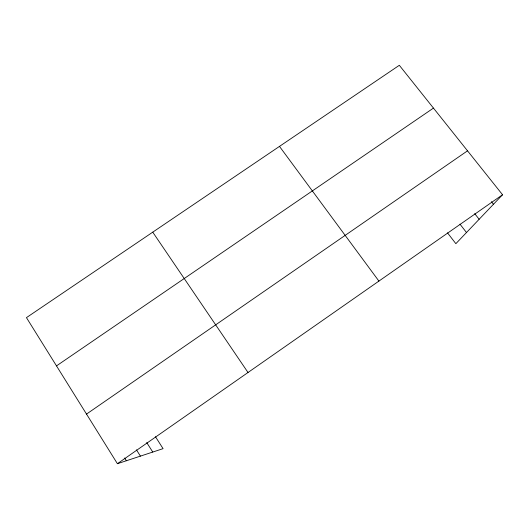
<?xml version="1.0" encoding="UTF-8"?>
<svg xmlns="http://www.w3.org/2000/svg" width="529" height="529" viewBox="0 0 529 529"><rect width="100%" height="100%" fill="white"/><g stroke="black" fill="none" stroke-linecap="round" stroke-linejoin="round"><path stroke-width="0.79" d="M155.46 436.723L163.077 448.652L117.412 463.708L26.45 317.631L399.322 65.292L502.55 194.745L455.859 243.677L447.501 232.839M117.412 463.708L502.55 194.745M86.511 414.088L467.524 150.825M56.497 365.883L433.456 108.101M491.428 201.694L493.464 204.267M474.725 213.65L479.142 219.277M459.985 224.157L466.492 232.529M279.484 146.394L378.909 281.091M152.749 232.158L248.015 372.502M146.745 442.588L152.755 452.057M136.462 449.855L140.416 456.124M124.639 457.988L126.365 460.752"/></g></svg>
